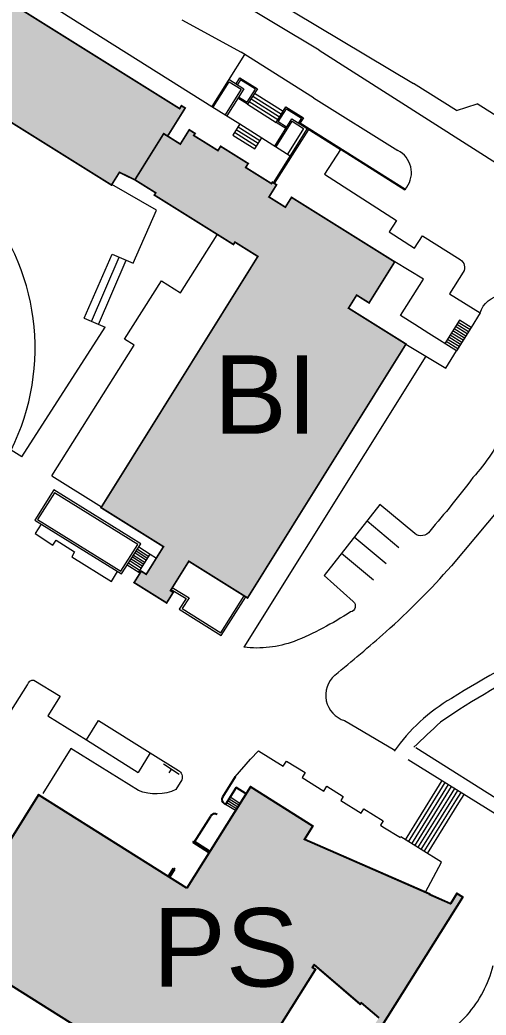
# Model space of a CAD drawing. Header units: feet. Extents: x 6763715 to 6770513, y 1886699 to 1891873.
# Drawn here: x 6766028.8 to 6766231.1, y 1889874.7 to 1890306.2 of the extents above; entities that cross this region are included whole.
import ezdxf

# ---------------------------------------------------------------- set-up
doc = ezdxf.new("R2010")
doc.units = ezdxf.units.FT
doc.header["$LTSCALE"] = 48
doc.header["$MEASUREMENT"] = 0
doc.linetypes.add('PHANTOM2', pattern=[1.25, 0.625, -0.125, 0.125, -0.125, 0.125, -0.125])
doc.layers.get('0').update_dxf_attribs({"lineweight": 0})
doc.layers.add('A-WALL', color=5, linetype='Continuous')
doc.layers.add('C-BLDG', color=7, linetype='Continuous')
for name, color, linetype, lineweight in [('C-BLDG-HTCH', 253, 'Continuous', 0), ('C-BLDG-IDEN', 7, 'Continuous', 50), ('C-PKNG-STRP', 3, 'Continuous', 0), ('C-PROP', 7, 'PHANTOM2', 0), ('C-ROAD', 5, 'Continuous', 0), ('L-SITE-WALK', 6, 'Continuous', 0), ('L-SITE-WALL', 32, 'Continuous', 0)]:
    doc.layers.add(name, color=color, linetype=linetype, lineweight=lineweight)
doc.styles.add('Campus_Base_Map_NEW$0$STANDARD', font='arial.ttf', dxfattribs={"height": 3.8})

# ---------------------------------------------------------------- blocks, each defined once
blk = doc.blocks.new('Campus_Base_Map_NEW$0$S1')
for points in [[(-0.0833, 0), (0.0833, 0)], [(0, 0), (0, -0.0417)]]:
    blk.add_lwpolyline(points)

msp = doc.modelspace()

# ---------------------------------------------------------------- hatches: boundary and pattern name
at = {"layer": 'C-BLDG-HTCH'}
h = msp.add_hatch(color=256, dxfattribs=at)
edge = h.paths.add_edge_path()
edge.add_line((6765824.1, 1890311.54), (6765835.19, 1890304.61))
edge.add_line((6765835.19, 1890304.61), (6765828.85, 1890294.46))
edge.add_line((6765828.85, 1890294.46), (6765864.65, 1890272.1))
edge.add_line((6765864.65, 1890272.1), (6765860.3, 1890265.12))
edge.add_line((6765860.3, 1890265.12), (6765857.16, 1890267.08))
edge.add_line((6765857.16, 1890267.08), (6765856.11, 1890265.41))
edge.add_line((6765856.11, 1890265.41), (6765867.55, 1890258.26))
edge.add_line((6765867.55, 1890258.26), (6765855.18, 1890238.44))
edge.add_line((6765855.18, 1890238.44), (6765856.85, 1890237.39))
edge.add_line((6765856.85, 1890237.39), (6765858.68, 1890240.32))
edge.add_line((6765858.68, 1890240.32), (6765865.66, 1890235.96))
edge.add_line((6765865.66, 1890235.96), (6765861.78, 1890229.75))
edge.add_line((6765861.78, 1890229.75), (6765860.53, 1890230.54))
edge.add_line((6765860.53, 1890230.54), (6765860.09, 1890229.84))
edge.add_line((6765860.09, 1890229.84), (6765900.29, 1890204.74))
edge.add_line((6765900.29, 1890204.74), (6765900.73, 1890205.43))
edge.add_line((6765900.73, 1890205.43), (6765899.47, 1890206.22))
edge.add_line((6765899.47, 1890206.22), (6765903.35, 1890212.43))
edge.add_line((6765903.35, 1890212.43), (6765936.43, 1890191.77))
edge.add_line((6765936.43, 1890191.77), (6765932.35, 1890185.24))
edge.add_line((6765932.35, 1890185.24), (6765945.92, 1890176.76))
edge.add_line((6765945.92, 1890176.76), (6765946.4, 1890175.52))
edge.add_line((6765946.4, 1890175.52), (6765945.13, 1890174.67))
edge.add_line((6765945.13, 1890174.67), (6765945.01, 1890175))
edge.add_line((6765945.01, 1890175), (6765944.45, 1890174.6))
edge.add_line((6765944.45, 1890174.6), (6765951.16, 1890156.85))
edge.add_line((6765951.16, 1890156.85), (6765951.84, 1890156.91))
edge.add_line((6765951.84, 1890156.91), (6765951.71, 1890157.25))
edge.add_line((6765951.71, 1890157.25), (6765953.22, 1890157.45))
edge.add_line((6765953.22, 1890157.45), (6765953.77, 1890155.97))
edge.add_line((6765953.77, 1890155.97), (6765986.39, 1890146.48))
edge.add_arc((6765972.19, 1890156.94), 17.63, 323.6164, 377.3437)
edge.add_line((6765989.03, 1890162.2), (6765993.71, 1890162.84))
edge.add_line((6765993.71, 1890162.84), (6765993.7, 1890160.94))
edge.add_line((6765993.7, 1890160.94), (6765994.44, 1890161.02))
edge.add_arc((6765939.57, 1890162.41), 54.88, 358.5505, 403.2469)
edge.add_line((6765979.55, 1890200.01), (6765978.95, 1890199.57))
edge.add_arc((6765939.57, 1890162.41), 54.14, 41.337, 43.348, ccw=False)
edge.add_line((6765980.23, 1890198.17), (6765976.29, 1890195.52))
edge.add_line((6765976.29, 1890195.52), (6765965.81, 1890204.33))
edge.add_line((6765965.81, 1890204.33), (6765976.5, 1890221.46))
edge.add_line((6765976.5, 1890221.46), (6765991.86, 1890211.87))
edge.add_line((6765991.86, 1890211.87), (6766013.17, 1890246))
edge.add_line((6766013.17, 1890246), (6766014.01, 1890245.47))
edge.add_line((6766014.01, 1890245.47), (6766015.06, 1890247.14))
edge.add_line((6766015.06, 1890247.14), (6765998.86, 1890257.26))
edge.add_line((6765998.86, 1890257.26), (6766008.24, 1890272.27))
edge.add_line((6766008.24, 1890272.27), (6766068.56, 1890234.59))
edge.add_line((6766068.56, 1890234.59), (6766072.01, 1890240.1))
edge.add_line((6766072.01, 1890240.1), (6766078.72, 1890236.86))
edge.add_line((6766078.72, 1890236.86), (6766091.21, 1890256.86))
edge.add_line((6766091.21, 1890256.86), (6766092.92, 1890255.8))
edge.add_line((6766092.92, 1890255.8), (6766100.53, 1890267.98))
edge.add_line((6766100.53, 1890267.98), (6766098.93, 1890268.98))
edge.add_line((6766098.93, 1890268.98), (6766098.14, 1890267.73))
edge.add_line((6766098.14, 1890267.73), (6766008.7, 1890323.58))
edge.add_line((6766008.7, 1890323.58), (6766009.49, 1890324.84))
edge.add_line((6766009.49, 1890324.84), (6766007.88, 1890325.84))
edge.add_line((6766007.88, 1890325.84), (6765999.6, 1890312.58))
edge.add_line((6765999.6, 1890312.58), (6766000.93, 1890311.75))
edge.add_line((6766000.93, 1890311.75), (6765998.44, 1890307.77))
edge.add_line((6765998.44, 1890307.77), (6765990.45, 1890312.76))
edge.add_line((6765990.45, 1890312.76), (6765989.28, 1890310.88))
edge.add_line((6765989.28, 1890310.88), (6765990.53, 1890310.09))
edge.add_line((6765990.53, 1890310.09), (6765982.82, 1890297.74))
edge.add_line((6765982.82, 1890297.74), (6765981.56, 1890298.53))
edge.add_line((6765981.56, 1890298.53), (6765980.39, 1890296.64))
edge.add_line((6765980.39, 1890296.64), (6765990.47, 1890290.34))
edge.add_line((6765990.47, 1890290.34), (6765985.68, 1890282.66))
edge.add_line((6765985.68, 1890282.66), (6765957.56, 1890300.22))
edge.add_line((6765957.56, 1890300.22), (6765966.28, 1890314.18))
edge.add_line((6765966.28, 1890314.18), (6765924.27, 1890340.42))
edge.add_line((6765924.27, 1890340.42), (6765923.92, 1890339.86))
edge.add_line((6765923.92, 1890339.86), (6765927.27, 1890337.77))
edge.add_line((6765927.27, 1890337.77), (6765918.9, 1890324.37))
edge.add_line((6765918.9, 1890324.37), (6765867.55, 1890356.43))
edge.add_line((6765867.55, 1890356.43), (6765861.21, 1890346.28))
edge.add_line((6765861.21, 1890346.28), (6765850.12, 1890353.2))
edge.add_line((6765850.12, 1890353.2), (6765849.87, 1890357.97))
edge.add_line((6765849.87, 1890357.97), (6765849.67, 1890358.09))
edge.add_line((6765849.67, 1890358.09), (6765836.91, 1890337.65))
edge.add_line((6765836.91, 1890337.65), (6765839.58, 1890335.98))
edge.add_line((6765839.58, 1890335.98), (6765835.34, 1890329.19))
edge.add_line((6765835.34, 1890329.19), (6765832.67, 1890330.86))
edge.add_line((6765832.67, 1890330.86), (6765819.51, 1890309.8))
edge.add_line((6765819.51, 1890309.8), (6765819.72, 1890309.67))
edge.add_line((6765819.72, 1890309.67), (6765824.16, 1890311.56))
edge.add_line((6765824.16, 1890311.56), (6765824.1, 1890311.54))
h.paths.add_polyline_path([(6765822.44, 1890363.58), (6765803.02, 1890332.48), (6765803.59, 1890332.12), (6765811.18, 1890344.28), (6765828.43, 1890333.51), (6765840.26, 1890352.45), (6765847.85, 1890364.61), (6765847.28, 1890364.96), (6765839.69, 1890352.8), (6765823.01, 1890363.22), (6765830.6, 1890375.38), (6765830.04, 1890375.73), (6765822.44, 1890363.58)])
msp.add_hatch(color=256, dxfattribs=at).paths.add_polyline_path([(6766196.36, 1890165.63), (6766127.61, 1890055.54), (6766102.12, 1890071.46), (6766094.15, 1890058.71), (6766095.36, 1890057.96), (6766092.5, 1890053.38), (6766078.38, 1890062.2), (6766081.47, 1890067.15), (6766083.65, 1890065.8), (6766091.13, 1890077.78), (6766064.04, 1890094.7), (6766132.08, 1890203.64), (6766122.14, 1890209.85), (6766121.48, 1890208.8), (6766087.17, 1890230.24), (6766087.77, 1890231.21), (6766078.72, 1890236.86), (6766091.21, 1890256.87), (6766098.44, 1890252.35), (6766102.31, 1890258.54), (6766104.82, 1890256.97), (6766104.27, 1890256.08), (6766114.77, 1890249.53), (6766115.93, 1890251.39), (6766127.87, 1890243.93), (6766126.79, 1890242.2), (6766137.97, 1890235.22), (6766138.35, 1890235.83), (6766140.19, 1890234.69), (6766136.9, 1890229.43), (6766144.02, 1890224.98), (6766146.69, 1890229.26), (6766191.46, 1890201.29), (6766180.34, 1890183.49), (6766174.95, 1890186.86), (6766171.42, 1890181.21)])
h = msp.add_hatch(color=256, dxfattribs=at)
h.paths.add_polyline_path([(6766101.25, 1889929.73), (6766036.89, 1889970.14), (6766018.85, 1889941.42), (6766017.56, 1889942.18), (6766017.38, 1889941.9), (6766019.46, 1889940.51), (6766020.31, 1889939.98), (6766020.72, 1889940.63), (6766021.81, 1889939.94), (6766016.95, 1889932.2), (6766015.86, 1889932.88), (6766016.26, 1889933.53), (6766015.42, 1889934.07), (6766013.26, 1889935.34), (6766013.08, 1889935.06), (6766014.33, 1889934.22), (6765996.3, 1889905.5), (6766116.62, 1889829.95), (6766116.79, 1889830.21), (6766157.15, 1889894.49), (6766155.81, 1889895.33), (6766156.5, 1889896.44), (6766176.42, 1889879.35), (6766176.97, 1889879.98), (6766184.59, 1889873.46), (6766182.3, 1889869.81), (6766184.84, 1889868.22), (6766221, 1889925.82), (6766218.46, 1889927.41), (6766215.63, 1889922.97), (6766206.62, 1889926.91), (6766206.69, 1889927.07), (6766152.3, 1889950.86), (6766155.94, 1889956.65), (6766128.84, 1889973.67)])
edge = h.paths.add_edge_path()
edge.add_line((6766105.47, 1889836.95), (6766099.47, 1889827.39))
edge.add_line((6766099.47, 1889827.39), (6766115.98, 1889817.02))
edge.add_line((6766115.98, 1889817.02), (6766117.58, 1889819.56))
edge.add_line((6766117.58, 1889819.56), (6766103.18, 1889828.6))
edge.add_line((6766103.18, 1889828.6), (6766107.59, 1889835.62))

# ---------------------------------------------------------------- linework, layer by layer
at = {"layer": 'A-WALL'}
for p, q in [((6766122.27, 1889977.94), (6766116.77, 1889969.19)), ((6766122.72, 1889973.33), (6766118.11, 1889965.99)), ((6766126.95, 1889970.67), (6766122.72, 1889973.33)), ((6766117.4, 1889966.43), (6766118.11, 1889965.99)), ((6766104.63, 1889949.85), (6766111.62, 1889960.98)), ((6766104, 1889949.46), (6766104.35, 1889950.03)), ((6766110.77, 1889945.21), (6766104, 1889949.46)), ((6766111.13, 1889945.77), (6766104.35, 1889950.03)), ((6766093.3, 1889934.93), (6766095.42, 1889938.31)), ((6766093.86, 1889934.57), (6766095.99, 1889937.96)), ((6766095.42, 1889938.31), (6766095.99, 1889937.96))]:
    msp.add_line(p, q, dxfattribs=at)
for centre, start, end in [((6766118.47, 1889968.12), 147.8779, 237.8779), ((6766113.32, 1889959.92), 57.8779, 147.8779)]:
    msp.add_arc(centre, 2, start, end, dxfattribs=at)
at = {"layer": 'C-BLDG'}
msp.add_lwpolyline([(6766008.24, 1890272.27, 0.75, 0.75, 0), (6766068.56, 1890234.59, 0.75, 0.75, 0), (6766072.01, 1890240.1, 0.75, 0.75, 0), (6766078.72, 1890236.86, 0.75, 0.75, 0), (6766091.21, 1890256.86, 0.75, 0.75, 0), (6766092.92, 1890255.8, 0.75, 0.75, 0), (6766100.53, 1890267.98, 0.75, 0.75, 0), (6766098.93, 1890268.98, 0.75, 0.75, 0), (6766098.14, 1890267.73, 0.75, 0.75, 0), (6766008.7, 1890323.58, 0.75, 0.75, 0)], format="xyseb", dxfattribs=at)
at = {"layer": 'C-BLDG', "const_width": 0.75}
msp.add_lwpolyline([(6766196.36, 1890165.63), (6766127.61, 1890055.54), (6766102.12, 1890071.46), (6766094.15, 1890058.71), (6766095.36, 1890057.96), (6766092.5, 1890053.38), (6766078.38, 1890062.2), (6766081.47, 1890067.15), (6766083.65, 1890065.8), (6766091.13, 1890077.78), (6766064.04, 1890094.7), (6766132.08, 1890203.64), (6766122.14, 1890209.85), (6766121.48, 1890208.8), (6766087.17, 1890230.24), (6766087.77, 1890231.21), (6766078.72, 1890236.86), (6766091.21, 1890256.87), (6766098.44, 1890252.35), (6766102.31, 1890258.54), (6766104.82, 1890256.97), (6766104.27, 1890256.08), (6766114.77, 1890249.53), (6766115.93, 1890251.39), (6766127.87, 1890243.93), (6766126.79, 1890242.2), (6766137.97, 1890235.22), (6766138.35, 1890235.83), (6766140.19, 1890234.69), (6766136.9, 1890229.43), (6766144.02, 1890224.98), (6766146.69, 1890229.26), (6766191.46, 1890201.29), (6766180.34, 1890183.49), (6766174.95, 1890186.86), (6766171.42, 1890181.21)], close=True, dxfattribs=at)
for points in [[(6766101.25, 1889929.73), (6766036.89, 1889970.14), (6766018.85, 1889941.42), (6766017.56, 1889942.18), (6766017.38, 1889941.9), (6766019.46, 1889940.51), (6766020.31, 1889939.98), (6766020.72, 1889940.63), (6766021.81, 1889939.94), (6766016.95, 1889932.2), (6766015.86, 1889932.88), (6766016.26, 1889933.53), (6766015.42, 1889934.07), (6766013.26, 1889935.34), (6766013.08, 1889935.06), (6766014.33, 1889934.22), (6765996.3, 1889905.5), (6766116.62, 1889829.95)], [(6766184.84, 1889868.22), (6766221, 1889925.82), (6766218.46, 1889927.41), (6766215.63, 1889922.97), (6766206.62, 1889926.91), (6766206.69, 1889927.07), (6766152.3, 1889950.86), (6766155.94, 1889956.65), (6766128.84, 1889973.67), (6766101.25, 1889929.73)], [(6766116.79, 1889830.21), (6766157.15, 1889894.49), (6766155.81, 1889895.33), (6766156.5, 1889896.44), (6766176.42, 1889879.35), (6766176.97, 1889879.98), (6766184.59, 1889873.46)]]:
    msp.add_lwpolyline(points, dxfattribs=at)
at = {"layer": 'C-BLDG', "elevation": 0}
for points in [[(6766101.25, 1889929.73), (6766036.89, 1889970.14), (6766018.85, 1889941.42), (6766017.56, 1889942.18), (6766017.38, 1889941.9), (6766019.46, 1889940.51), (6766020.31, 1889939.98), (6766020.72, 1889940.63), (6766021.81, 1889939.94), (6766016.95, 1889932.2), (6766015.86, 1889932.88), (6766016.26, 1889933.53), (6766015.42, 1889934.07), (6766013.26, 1889935.34), (6766013.08, 1889935.06), (6766014.33, 1889934.22), (6765996.3, 1889905.5), (6766116.62, 1889829.95)], [(6766175.81, 1889853.84), (6766221, 1889925.82), (6766218.46, 1889927.41), (6766215.63, 1889922.97), (6766206.62, 1889926.91), (6766206.69, 1889927.07), (6766152.3, 1889950.86), (6766155.94, 1889956.65), (6766128.84, 1889973.67), (6766101.25, 1889929.73)], [(6766116.79, 1889830.21), (6766157.15, 1889894.49), (6766155.81, 1889895.33), (6766156.5, 1889896.44), (6766176.42, 1889879.35), (6766176.97, 1889879.98), (6766184.59, 1889873.46)]]:
    msp.add_lwpolyline(points, dxfattribs=at)
at = {"layer": 'C-PKNG-STRP'}
for p, q in [((6766179.45, 1890088.95), (6766193.31, 1890077.45)), ((6766187.75, 1890070.37), (6766173.89, 1890081.87)), ((6766182.2, 1890063.28), (6766168.34, 1890074.78))]:
    msp.add_line(p, q, dxfattribs=at)
at = {"layer": 'C-PROP', "ltscale": 0.02, "const_width": 6, "elevation": -178.8}
msp.add_lwpolyline([(6769012.67, 1888295.37, 0.136105), (6767938.83, 1887977.76, -0.282387), (6765535.01, 1887963.21), (6765125.2, 1887960.53), (6765008.26, 1888061.18), (6763829.05, 1890965.33), (6763828.78, 1890985.96), (6763983.43, 1891051.43), (6764153.83, 1890819.55), (6764199.85, 1890842), (6764151.8, 1891122.84, -0.016472), (6764351.86, 1891197.56, -0.000343), (6765614.04, 1891619.04, -0.151573), (6766084.72, 1891639.02, -0.00004), (6767109.8, 1891365.37), (6767424.22, 1891242.17)], format="xyb", dxfattribs=at)
at = {"layer": 'C-ROAD', "lineweight": 0}
for p, q in [((6766158.69, 1890293.09), (6766118.48, 1890317.21)), ((6766099.13, 1890306.2), (6766124.81, 1890292.17)), ((6766156.26, 1890272.38), (6766124.81, 1890292.17)), ((6766156.26, 1890272.38), (6766192.83, 1890249.55)), ((6766167.9, 1890249.97), (6766161.02, 1890239.27)), ((6766196.65, 1890233.67), (6766195.82, 1890232.36)), ((6766236.89, 1890094.38), (6766216.05, 1890069.42)), ((6766046.23, 1890012.9), (6766040.94, 1890004.4)), ((6766040.94, 1890004.4), (6766057.67, 1889994)), ((6766057.67, 1889994), (6766062.88, 1890002.38)), ((6766062.88, 1890002.38), (6766085.4, 1889988.37)), ((6766128.85, 1889985.58), (6766132.43, 1889989.24)), ((6766132.43, 1889989.24), (6766143.12, 1889982.6)), ((6766122.27, 1889977.94), (6766128.85, 1889985.58)), ((6766143.12, 1889982.6), (6766144.51, 1889984.83)), ((6766144.51, 1889984.83), (6766152.6, 1889979.8)), ((6766152.6, 1889979.8), (6766151.26, 1889977.64))]:
    msp.add_line(p, q, dxfattribs=at)
at = {"layer": 'C-ROAD'}
for points in [[(6766158.69, 1890293.09), (6766238.79, 1890242.06, -0.101595), (6766256.31, 1890216.72, 0.079062), (6766264.85, 1890201.76, 0.028475), (6766284.44, 1890181.76, 0.085856), (6766322.17, 1890162.97, 0.071359)], [(6766203.5, 1890212.57), (6766219.91, 1890202.24, -0.409721), (6766221.19, 1890196.83), (6766215.29, 1890187.44), (6766228.56, 1890179.12), (6766224.62, 1890172.81)], [(6766228.56, 1890179.12, -0.307136), (6766237.78, 1890186.73, -0.389554), (6766246.72, 1890183, -0.090396), (6766248.2, 1890152.42, -0.124604), (6766239.3, 1890129.21, -0.084364), (6766225.43, 1890107.76, 2.274641)], [(6766225.43, 1890107.76, -0.016164), (6766206.66, 1890084.53, -0.437779), (6766200.13, 1890083.48), (6766185, 1890096.04), (6766160.86, 1890065.24), (6766173.5, 1890053.99, -0.623971), (6766172.24, 1890049.48, -0.048503), (6766147.8, 1890036.66, -0.114101), (6766126.04, 1890034.14, -0.114101)], [(6765985.11, 1890027.92), (6766023.47, 1890004.07), (6766032.09, 1890017.94, -0.349679), (6766034.88, 1890019.96), (6766046.23, 1890012.9)], [(6766085.4, 1889988.37), (6766097.61, 1889980.78, -0.342523), (6766099.13, 1889976.67), (6766096.5, 1889972.45, -0.211727), (6766080.25, 1889972.07), (6766050.93, 1889990.31), (6766038.74, 1889970.7)]]:
    msp.add_lwpolyline(points, format="xyb", dxfattribs=at)
for points in [[(6766195.82, 1890232.36), (6766167.9, 1890249.97)], [(6766161.02, 1890239.27), (6766192.18, 1890219.24), (6766189.05, 1890214.37)], [(6766189.05, 1890214.37), (6766200.1, 1890207.28), (6766203.5, 1890212.57)]]:
    msp.add_lwpolyline(points, dxfattribs=at)
at = {"layer": 'C-ROAD', "lineweight": 0}
for centre, radius, start, end in [((6766188.05, 1890240), 10.68, 323.6699, 63.4179), ((6765961.03, 1890294.77), 340.32, 311.7431, 318.5344), ((6765558.34, 1890758.91), 954.78, 309.4864, 311.22962), ((6766173.06, 1890013.35), 11.52, 131.0922, 252.7635)]:
    msp.add_arc(centre, radius, start, end, dxfattribs=at)
at = {"layer": 'L-SITE-WALK', "lineweight": 0}
for p, q in [((6766010.97, 1890332.26), (6766112.12, 1890268.71)), ((6766117.26, 1890327.86), (6766199.55, 1890278.67)), ((6766218.27, 1890266.88), (6766199.55, 1890278.67)), ((6766129.87, 1890273.19), (6766142.28, 1890265.38)), ((6766130.62, 1890274.39), (6766143.03, 1890266.57)), ((6766127.6, 1890269.59), (6766140.01, 1890261.78)), ((6766128.36, 1890270.79), (6766140.77, 1890262.98)), ((6766129.11, 1890271.99), (6766141.52, 1890264.18)), ((6766218.27, 1890266.88), (6766227.27, 1890269.78)), ((6766239.79, 1890261.8), (6766227.27, 1890269.78)), ((6766123.5, 1890259.87), (6766132.98, 1890253.9)), ((6766121.23, 1890256.27), (6766130.72, 1890250.3)), ((6766121.99, 1890257.47), (6766131.47, 1890251.5)), ((6766122.74, 1890258.67), (6766132.23, 1890252.7)), ((6766077.98, 1890200.72), (6766088.14, 1890223.67)), ((6766098.55, 1890187.91), (6766114.36, 1890213.04)), ((6766056.74, 1890176.83), (6766068.83, 1890204.67)), ((6766059.84, 1890175.48), (6766071.94, 1890203.32)), ((6766068.83, 1890204.67), (6766077.98, 1890200.72)), ((6766062.9, 1890174.15), (6766075, 1890201.99)), ((6766090.26, 1890193.04), (6766098.55, 1890187.91)), ((6766029.71, 1890116.79), (6766065.78, 1890173)), ((6766056.74, 1890176.83), (6766065.78, 1890173)), ((6766204.92, 1890160.45), (6766126.04, 1890034.14)), ((6766029.71, 1890116.79), (6766025.02, 1890119.66)), ((6766042.71, 1890108.44), (6766064.23, 1890095.02)), ((6766169.64, 1890002.34), (6766191.49, 1889989.55)), ((6766085.4, 1889988.37), (6766080.12, 1889979.87)), ((6766200.6, 1889990.66), (6766254.1, 1889956.94)), ((6766151.26, 1889977.64), (6766160.64, 1889971.8)), ((6766160.64, 1889971.8), (6766161.99, 1889973.97)), ((6766161.99, 1889973.97), (6766169.16, 1889969.51)), ((6766122.34, 1889963.33), (6766118.11, 1889965.99)), ((6766122.83, 1889964.1), (6766118.6, 1889966.76)), ((6766123.32, 1889964.88), (6766119.08, 1889967.54)), ((6766123.81, 1889965.66), (6766119.57, 1889968.31)), ((6766124.29, 1889966.43), (6766120.06, 1889969.09)), ((6766169.16, 1889969.51), (6766168.02, 1889967.68)), ((6766168.02, 1889967.68), (6766176.89, 1889962.16)), ((6766176.89, 1889962.16), (6766178.13, 1889964.15)), ((6766178.13, 1889964.15), (6766186.48, 1889958.95)), ((6766186.48, 1889958.95), (6766185.24, 1889956.96)), ((6766185.24, 1889956.96), (6766186.25, 1889956.33)), ((6766186.25, 1889956.33), (6766193.91, 1889951.61))]:
    msp.add_line(p, q, dxfattribs=at)
for points in [[(6766126.31, 1890291.23), (6766112.12, 1890268.71)], [(6766124.25, 1890261.07), (6766133.74, 1890255.1)], [(6766088.14, 1890223.67), (6766068.74, 1890234.87)], [(6766196.36, 1890165.63), (6766213.6, 1890155.2), (6766218.3, 1890162.7), (6766206.33, 1890170.21), (6766200.17, 1890174.08), (6766194, 1890177.95), (6766203.89, 1890193.71), (6766191.46, 1890201.29)], [(6766042.71, 1890108.44), (6766078.4, 1890165.12), (6766074.17, 1890167.78), (6766090.26, 1890193.04)], [(6766219.62, 1890175.95), (6766213.28, 1890165.85)], [(6766222.88, 1890170.04), (6766217.88, 1890173.18)], [(6766224.62, 1890172.81), (6766218.3, 1890162.7)], [(6766223.46, 1890170.96), (6766218.46, 1890174.1)], [(6766224.04, 1890171.89), (6766219.04, 1890175.02)], [(6766224.62, 1890172.81), (6766219.62, 1890175.95)], [(6766219.99, 1890165.43), (6766214.98, 1890168.57)], [(6766220.57, 1890166.35), (6766215.56, 1890169.49)], [(6766221.14, 1890167.27), (6766216.14, 1890170.41)], [(6766221.72, 1890168.2), (6766216.72, 1890171.34)], [(6766222.3, 1890169.12), (6766217.3, 1890172.26)], [(6766218.83, 1890163.58), (6766213.83, 1890166.72)], [(6766219.41, 1890164.51), (6766214.41, 1890167.65)], [(6766038.03, 1890087.51), (6766035.51, 1890083.42), (6766043.12, 1890078.44), (6766044.5, 1890080.67), (6766052.56, 1890075.55), (6766051.31, 1890073.39), (6766068.51, 1890062.69), (6766071.21, 1890067.05)], [(6766078.19, 1890074.15), (6766083.18, 1890070.95)], [(6766078.77, 1890075.06), (6766083.76, 1890071.86)], [(6766079.32, 1890075.91), (6766084.3, 1890072.72)], [(6766079.85, 1890076.74), (6766084.83, 1890073.55)], [(6766080.44, 1890077.67), (6766085.42, 1890074.48)], [(6766080.97, 1890066.35), (6766080.46, 1890066.67), (6766085.42, 1890074.48), (6766088.04, 1890072.84)], [(6766075.42, 1890069.91), (6766080.46, 1890066.67)], [(6766076.08, 1890070.67), (6766081, 1890067.51)], [(6766076.61, 1890071.58), (6766081.56, 1890068.4)], [(6766077.12, 1890072.47), (6766082.11, 1890069.27)], [(6766077.67, 1890073.33), (6766082.66, 1890070.14)], [(6766057.67, 1889994), (6766080.12, 1889979.87)], [(6766197.27, 1889985.54), (6766244.59, 1889956.11)], [(6766196.1, 1889950.66), (6766209.75, 1889972.6), (6766212.07, 1889976.34)], [(6766197.47, 1889949.81), (6766211.11, 1889971.75), (6766213.43, 1889975.48)], [(6766198.83, 1889948.96), (6766212.48, 1889970.9), (6766214.8, 1889974.63)], [(6766200.2, 1889948.1), (6766213.85, 1889970.05), (6766216.17, 1889973.78)], [(6766201.57, 1889947.25), (6766215.22, 1889969.2), (6766217.54, 1889972.93)], [(6766202.94, 1889946.4), (6766216.59, 1889968.35), (6766218.91, 1889972.08)], [(6766204.31, 1889945.55), (6766217.96, 1889967.5), (6766220.28, 1889971.23)], [(6766205.68, 1889944.7), (6766219.33, 1889966.65), (6766221.65, 1889970.38)], [(6766204.77, 1889927.92), (6766211.76, 1889940.92), (6766194.09, 1889951.9), (6766193.91, 1889951.61)]]:
    msp.add_lwpolyline(points, dxfattribs=at)
at = {"layer": 'L-SITE-WALK', "lineweight": 0, "elevation": 0}
for points in [[(6766286.82, 1890044.39, 0.054922), (6766261.25, 1890037.03, 0.024014), (6766216.11, 1890011.98, 0.109283), (6766191.24, 1889989.07)], [(6766288.21, 1890038.55, 0.058438), (6766264.1, 1890031.93, 0.025898), (6766219.34, 1890007.09), (6766211.31, 1890001.69, -0.000023), (6766199.8, 1889990.85)]]:
    msp.add_lwpolyline(points, format="xyb", dxfattribs=at)
at = {"layer": 'L-SITE-WALK', "lineweight": 0}
for centre, radius, start, end in [((6765936.58, 1890163.79), 98.84, 333.4807, 41.5495), ((6766184.01, 1889908.73), 51.7, 318.779, 345.874), ((6766162.98, 1889928.76), 80.72, 309.7074, 317.9214)]:
    msp.add_arc(centre, radius, start, end, dxfattribs=at)
at = {"layer": 'L-SITE-WALL'}
for p, q in [((6766122.66, 1890278.47), (6766124.32, 1890281.12)), ((6766124.32, 1890281.12), (6766131.87, 1890276.36)), ((6766112.69, 1890268.35), (6766119.64, 1890279.39)), ((6766125.97, 1890276.38), (6766118.58, 1890264.64)), ((6766119.52, 1890280.45), (6766125.97, 1890276.38)), ((6766119.64, 1890279.39), (6766124.86, 1890276.1)), ((6766124.52, 1890280.25), (6766123.19, 1890278.14)), ((6766131.01, 1890276.17), (6766124.52, 1890280.25)), ((6766131.87, 1890276.36), (6766127.6, 1890269.59)), ((6766124.86, 1890276.1), (6766117.91, 1890265.07)), ((6766127.6, 1890269.59), (6766123.37, 1890272.26)), ((6766123.71, 1890272.79), (6766127.41, 1890270.46)), ((6766127.41, 1890270.46), (6766131.01, 1890276.17)), ((6766112.12, 1890268.71), (6766124.25, 1890261.07)), ((6766140.01, 1890261.78), (6766144.28, 1890268.55)), ((6766144.28, 1890268.55), (6766151.82, 1890263.8)), ((6766140.88, 1890261.97), (6766144.47, 1890267.69)), ((6766144.47, 1890267.69), (6766150.96, 1890263.6)), ((6766150.96, 1890263.6), (6766149.63, 1890261.49)), ((6766151.82, 1890263.8), (6766150.16, 1890261.15)), ((6766124.25, 1890261.07), (6766121.23, 1890256.27)), ((6766139.45, 1890251.5), (6766146.84, 1890263.24)), ((6766139.98, 1890251.17), (6766146.97, 1890262.27)), ((6766144.24, 1890259.11), (6766140.01, 1890261.78)), ((6766144.58, 1890259.64), (6766140.88, 1890261.97)), ((6766151.94, 1890259.14), (6766144.95, 1890248.03)), ((6766146.84, 1890263.24), (6766153.47, 1890259.06)), ((6766146.97, 1890262.27), (6766151.94, 1890259.14)), ((6766150.43, 1890261.58), (6766196.08, 1890232.78)), ((6766130.72, 1890250.3), (6766133.74, 1890255.1)), ((6766133.74, 1890255.1), (6766146.08, 1890247.32)), ((6766153.47, 1890259.06), (6766138.7, 1890235.61)), ((6766139.37, 1890235.19), (6766154.14, 1890258.64)), ((6766153.47, 1890259.07), (6766167.9, 1890249.97))]:
    msp.add_line(p, q, dxfattribs=at)
at = {"layer": 'L-SITE-WALL', "lineweight": 0}
for points in [[(6766043.51, 1890102.36), (6766035.27, 1890089.24), (6766072.96, 1890065.97), (6766081.27, 1890078.97), (6766043.51, 1890102.36)], [(6766094.49, 1890059.25), (6766100.96, 1890055.32), (6766097.92, 1890050.68), (6766116.22, 1890039.25), (6766126.93, 1890055.97)], [(6766094.96, 1890060.02), (6766102.22, 1890055.61), (6766099.18, 1890050.96), (6766115.95, 1890040.48), (6766126.16, 1890056.45)]]:
    msp.add_lwpolyline(points, dxfattribs=at)
msp.add_lwpolyline([(6766043.79, 1890101.13), (6766036.52, 1890089.53), (6766072.68, 1890067.2), (6766080.02, 1890078.68)], close=True, dxfattribs=at)

# ---------------------------------------------------------------- block references
at = {"layer": 'C-PKNG-STRP', "xscale": 47.99999999999994, "yscale": 47.99999999999994, "zscale": 47.99999999999994, "rotation": 326.64688562826}
msp.add_blockref('Campus_Base_Map_NEW$0$S1', (6766094.54, 1889981.4), dxfattribs=at)

# ---------------------------------------------------------------- texts
at = {"layer": 'C-BLDG-IDEN', "char_height": 34, "width": 2422.9802, "attachment_point": 1, "rotation": 360, "style": 'Campus_Base_Map_NEW$0$STANDARD'}
for s, insert in [('BI', (6766112.96, 1890160.73)), ('PS', (6766086.48, 1889921.05))]:
    msp.add_mtext(s, dxfattribs=dict(at, insert=insert))

doc.saveas('drawing.dxf')
